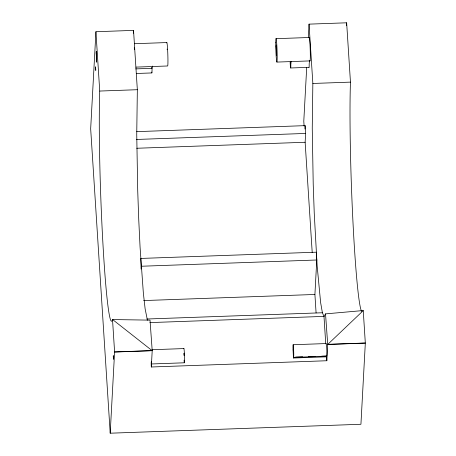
<?xml version="1.0" encoding="UTF-8"?>
<svg xmlns="http://www.w3.org/2000/svg" width="456" height="456" viewBox="0 0 456 456"><rect width="100%" height="100%" fill="white"/><g stroke="black" fill="none" stroke-linecap="round" stroke-linejoin="round"><path stroke-width="0.68" d="M151.762 67.534L151.711 68.417L151.631 67.881M151.17 364.583L151.324 366.994L326.832 360.742L327.721 344.354L365.33 343.015L360.93 424.274L110.204 433.2L90.67 128.78L95.925 31.726L133.534 30.387L137.341 89.712L136.743 134.474L137.718 190.659L138.744 219.61L140.072 247.209L143.349 292.997L145.133 308.9L147.425 320.22M361.665 311.533A126.557 6.407 88 0 1 352.762 217.837A126.557 6.407 88 0 1 350.459 82.126L346.651 22.8L309.043 24.139L312.85 83.465L312.252 128.227L313.221 184.412L314.252 213.357L317.137 265.837L320.636 302.653L322.403 312.759L324.062 316.567L325.527 313.882L363.244 310.542L365.324 343.1L327.716 344.44L325.527 313.882M110.204 433.2L114.604 351.941L152.213 350.601L151.324 366.994M133.38 33.225L133.534 30.387M141.115 269.063L140.767 258.438L316.27 252.191L316.772 259.994L314.908 294.473L316.088 312.901M151.158 363.478L151.215 362.474A6.361 0.319 88 0 0 151.346 361.654M151.13 363.979L184.264 362.799L184.344 361.294A6.361 0.319 88 0 0 184.412 354.169A6.361 0.319 88 0 0 183.825 348.783M306.706 67.351L303.787 121.188L304.101 126.078M308.313 37.597L309.043 24.139M304.933 129.031L305.115 125.639L136.714 131.636M293.447 358.006L293.499 357.133A6.321 0.319 88 0 0 293.744 353.263A6.321 0.319 88 0 0 293.299 345.352A6.321 0.319 88 0 0 292.974 347.842L293.447 358.006L326.582 356.826L326.627 355.954A6.321 0.319 88 0 0 326.844 350.749A6.321 0.319 88 0 0 326.279 343.556L293.145 344.73M312.223 252.692L305.138 142.266L305.617 133.443L305.115 125.639M346.497 25.633L346.651 22.8M291.19 61.36L290.831 64.433A6.321 0.319 88 0 1 290.603 67.881A6.321 0.319 88 0 1 290.141 62.136M309.544 60.705L309.185 63.783A6.321 0.319 88 0 1 308.963 67.231M151.683 72.065A6.321 0.319 88 0 0 152.019 68.314L152.697 66.08M327.716 344.44L363.238 310.633M134.395 43.713L166.822 42.562M276.045 38.674L309.179 37.495M135.922 67.112L167.643 65.977A11.719 0.593 88 0 0 167.768 52.85A11.719 0.593 88 0 0 166.679 42.932M276.906 62.084L310.034 60.904M135.78 68.89L152.019 68.314M136.338 73.49L151.871 72.937M290.689 67.978L309.048 67.323M95.925 31.726L99.733 91.052L137.341 89.712M312.85 83.465L350.459 82.126M136.504 139.462L305.617 133.443M136.737 148.263L305.138 142.266M141.263 266.247L316.772 259.994M143.663 300.572L314.908 294.473M146.895 319.012L322.403 312.759M149.899 322.597L323.988 316.396L325.755 343.938M152.179 349.712L183.899 348.583M152.207 350.692L114.599 352.032L112.518 319.468L152.207 350.692L150.018 320.135L112.518 319.559A126.557 6.407 88 0 1 102.828 241.845A126.557 6.407 88 0 1 99.733 91.052M295.613 357.059L302.659 356.809M308.302 356.609L315.352 356.358M321.697 356.13L326.627 355.954M293.59 357.367L326.718 356.187M167.118 49.088L167.204 49.636M326.582 356.826L326.832 360.742M184.093 360.149L184.264 362.799M184.047 355.389L184.059 353.149L184.224 355.418M290.529 61.549L290.512 63.469L290.341 61.343M309.043 37.962A11.719 0.593 88 0 1 310.188 48.923A11.719 0.593 88 0 1 309.869 60.58M134.281 47.806A11.719 0.593 88 0 1 134.412 49.687M276.148 46.666L276.672 55.757L276.279 45.002L276.148 46.666M95.578 67.334L95.749 70.412L95.623 66.821L95.578 67.334M96.165 52.953L96.678 62.17L96.301 51.408L96.165 52.953M113.27 356.182L113.447 359.254L113.316 355.669L113.27 356.182M293.259 349.769L293.43 352.841L293.305 349.256L293.259 349.769M275.76 42.294A11.719 0.593 88 0 0 276.741 61.759A11.719 0.593 88 0 0 276.929 47.082A11.719 0.593 88 0 0 275.76 42.294"/></g></svg>
